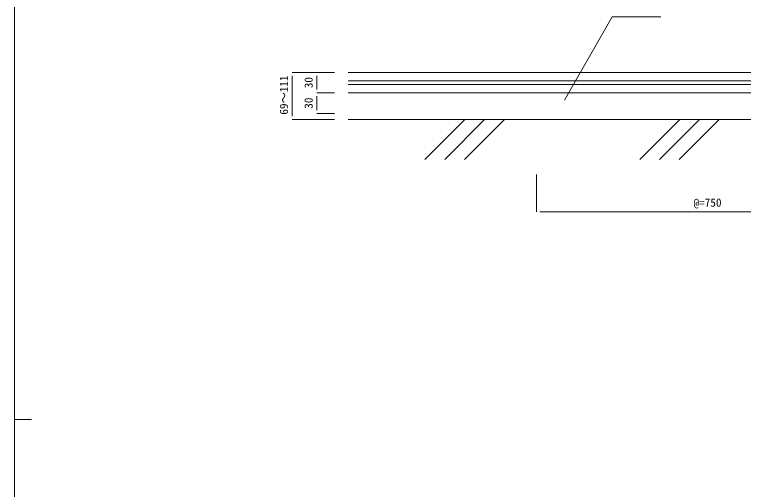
# Model space of a CAD drawing. Units: millimetres on the paper. Extents: x -401 to 401, y -279 to 279.
# Drawn here: x -400.7 to -187.4, y -139.8 to -1 of the extents above; entities that cross this region are included whole.
import ezdxf
from ezdxf.enums import TextEntityAlignment as Align

# ---------------------------------------------------------------- set-up
doc = ezdxf.new("R2010")
doc.units = ezdxf.units.MM
for name, color, linetype, lineweight in [('0-0_A-C01-補助線(非印刷)', 4, 'Continuous', 9), ('0-2_A-E01-仕上太線', 4, 'Continuous', 9), ('0-3_A-C03-壁種別', 4, 'Continuous', 9), ('0-5_0-A11-寸法_詳細', 5, 'Continuous', 9), ('0-7_A-B03-文字_書込_小', 7, 'Continuous', 9), ('0-F_0-A01-枠A', 4, 'Continuous', 9)]:
    doc.layers.add(name, color=color, linetype=linetype, lineweight=lineweight)
doc.styles.add('ＭＳ ゴシック', font='')
doc.styles.get('ＭＳ ゴシック').set_extended_font_data('MS Gothic')

msp = doc.modelspace()

# ---------------------------------------------------------------- linework, layer by layer
at = {"layer": '0-0_A-C01-補助線(非印刷)'}
msp.add_line((-400.667, -119.333), (-395.667, -119.333), dxfattribs=at)
at = {"layer": '0-2_A-E01-仕上太線'}
for p, q in [((7.126, -17.862), (-303.016, -17.862)), ((7.126, -20.362), (-303.016, -20.362)), ((7.126, -21.362), (-303.016, -21.362)), ((7.126, -23.862), (-303.016, -23.862)), ((7.126, -31.662), (-303.016, -31.662))]:
    msp.add_line(p, q, dxfattribs=at)
at = {"layer": '0-3_A-C03-壁種別'}
for p, q in [((-280.57, -43.352), (-268.879, -31.662)), ((-274.808, -43.352), (-263.117, -31.662)), ((-269.046, -43.352), (-257.355, -31.662)), ((-217.71, -43.352), (-206.019, -31.662)), ((-211.948, -43.352), (-200.257, -31.662)), ((-206.186, -43.352), (-194.495, -31.662))]:
    msp.add_line(p, q, dxfattribs=at)
at = {"layer": '0-5_0-A11-寸法_詳細'}
for p, q in [((-307.016, -17.862), (-319.392, -17.862)), ((-319.392, -18.862), (-319.392, -30.662)), ((-307.016, -17.862), (-312.178, -17.862)), ((-312.178, -18.862), (-312.178, -22.862)), ((-307.016, -23.862), (-312.178, -23.862)), ((-307.016, -23.862), (-312.178, -23.862)), ((-312.178, -24.862), (-312.178, -28.862)), ((-307.016, -31.662), (-319.392, -31.662)), ((-307.016, -29.862), (-312.178, -29.862)), ((-247.945, -47.752), (-247.945, -58.603)), ((-246.945, -58.603), (-148.945, -58.603))]:
    msp.add_line(p, q, dxfattribs=at)
at = {"layer": '0-7_A-B03-文字_書込_小'}
msp.add_lwpolyline([(-239.797, -25.952), (-225.787, -1.613), (-211.588, -1.613)], dxfattribs=at)
at = {"layer": '0-F_0-A01-枠A'}
msp.add_line((-400.667, 278.667), (-400.667, -278.667), dxfattribs=at)

# ---------------------------------------------------------------- texts
at = {"layer": '0-5_0-A11-寸法_詳細', "style": 'ＭＳ ゴシック'}
for s, p in [('69～111', (-319.93, -30.222)), ('30', (-312.716, -22.493)), ('30', (-312.716, -28.493))]:
    msp.add_text(s, height=2.405, rotation=90, dxfattribs=at).set_placement(p, align=Align.BOTTOM_LEFT)
msp.add_text('@=750', height=2.405, dxfattribs=at).set_placement((-201.983, -57.862), align=Align.BOTTOM_LEFT)

doc.saveas('drawing.dxf')
